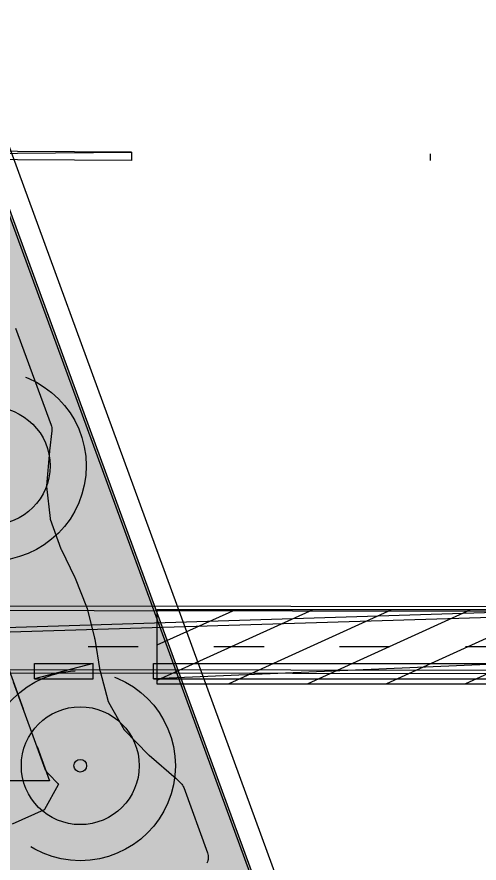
# Model space of a CAD drawing. Header units: metres. Extents: x 1 to 213, y 1 to 147.
# Drawn here: x 99.72 to 102.64, y 42.95 to 48.29 of the extents above; entities that cross this region are included whole.
import ezdxf

# ---------------------------------------------------------------- set-up
doc = ezdxf.new("R2010")
doc.units = ezdxf.units.M
doc.linetypes.add('DASHED', pattern=[1.524, 1.27, -0.254])
for name, color, linetype in [('00-BASE-ARQUITECTURA', 8, 'Continuous'), ('PJ-ARBUSTOS', 82, 'Continuous'), ('PJ-COPA-ADULTA', 8, 'DASHED'), ('PJ-GRAVILLA', 42, 'Continuous'), ('PJ-LIMITE-JARDIN', 7, 'Continuous'), ('PJ-MASAS', 92, 'Continuous'), ('PJ-MASAS-RELLENO', 92, 'Continuous'), ('PJ-RIEGO-SECTORES', 5, 'Continuous'), ('PJ-VISIBILIDAD', 1, 'DASHED')]:
    doc.layers.add(name, color=color, linetype=linetype)

# ---------------------------------------------------------------- blocks, each defined once
blk = doc.blocks.new('PJ_BA')
for radius in [0.372, 0.04]:
    blk.add_circle((0, 0), radius)
at = {"flags": 1}
for tag, p, height in [('CODIGO', (0.15, 0.15), 0.2), ('ESPECIE', (0.15, -0.1), 0.15), ('ZONA', (0.15, -0.3), 0.15)]:
    blk.add_attdef(tag, p, '', height=height, dxfattribs=at)

msp = doc.modelspace()

# ---------------------------------------------------------------- hatches: boundary and pattern name
at = {"layer": 'PJ-GRAVILLA'}
h = msp.add_hatch(dxfattribs=at)
h.set_pattern_fill('GRAVEL', scale=0.03)
h.paths.add_polyline_path([(77.6993, 54.0632), (78.7135, 54.0191), (78.7135, 53.4899), (79.0663, 53.2253), (90.7961, 53.2253), (91.1489, 53.4899), (91.1489, 54.0191), (92.1631, 54.0632), (94.1034, 54.0632), (95.6468, 53.6663), (97.0579, 52.6962), (98.1163, 51.3291), (101.2913, 42.642), (101.0708, 42.4656), (70.5996, 42.4656), (70.5555, 42.8184), (70.8201, 43.568), (73.8187, 51.3732), (74.6125, 52.4757), (75.4503, 53.1812), (76.3764, 53.7104), (77.6993, 54.0632)])
at = {"layer": 'PJ-MASAS-RELLENO'}
msp.add_hatch(color=7, dxfattribs=at).paths.add_polyline_path([(98.855, 47.3225), (98.8558, 47.3244), (98.8884, 47.4109), (98.8915, 47.4181), (98.8954, 47.425), (98.8999, 47.4315), (98.9051, 47.4376), (98.9108, 47.443), (98.917, 47.4479), (98.9237, 47.4522), (98.9308, 47.4558), (98.9609, 47.4691), (98.968, 47.4719), (98.9754, 47.474), (98.983, 47.4754), (98.9907, 47.476), (98.9984, 47.4759), (99.006, 47.475), (99.0135, 47.4734), (99.0209, 47.4712), (99.028, 47.4682), (99.0347, 47.4645), (99.0411, 47.4602), (99.1002, 47.4162), (99.1061, 47.4114), (99.1115, 47.406), (99.1164, 47.4001), (99.1207, 47.3938), (99.1244, 47.3871), (99.1274, 47.3801), (99.1883, 47.217), (99.1908, 47.2091), (99.2405, 47.018), (99.2411, 47.0159), (99.3015, 46.8265), (99.3022, 46.8246), (99.3032, 46.8227), (99.4023, 46.6487), (99.4035, 46.6468), (99.4049, 46.6451), (99.5493, 46.4869), (99.5516, 46.4845), (99.6902, 46.3561), (99.6955, 46.3507), (99.7003, 46.3448), (99.7045, 46.3385), (99.7081, 46.3318), (99.711, 46.3249), (99.9349, 45.7123), (99.9371, 45.7052), (99.9387, 45.698), (99.9395, 45.6906), (99.9397, 45.6832), (99.9392, 45.6758), (99.9248, 45.5489), (99.9247, 45.5477), (99.9064, 45.3286), (99.9063, 45.3267), (99.9064, 45.3248), (99.9285, 45.1224), (99.9289, 45.1201), (99.9296, 45.1179), (99.9957, 44.932), (99.9974, 44.928), (100.0838, 44.7497), (100.0858, 44.7451), (100.1591, 44.566), (100.1627, 44.5548), (100.2091, 44.3664), (100.2103, 44.3604), (100.2432, 44.1629), (100.244, 44.1591), (100.2957, 43.967), (100.2962, 43.9653), (100.2969, 43.9638), (100.3967, 43.789), (100.3976, 43.7876), (100.3987, 43.7864), (100.55, 43.6303), (100.5528, 43.6277), (100.7249, 43.4813), (100.7308, 43.4758), (100.7538, 43.4518), (100.7592, 43.4455), (100.764, 43.4387), (100.768, 43.4315), (100.7713, 43.4238), (100.922, 43.0115), (100.9244, 43.0036), (100.926, 42.9955), (100.9268, 42.9872), (100.9267, 42.9789), (100.9257, 42.9707), (100.9239, 42.9626), (100.9213, 42.9548), (100.9178, 42.9472), (100.8364, 42.7904), (100.8324, 42.7835), (100.8277, 42.7771), (100.8224, 42.7712), (100.8166, 42.7658), (100.8102, 42.761), (100.8034, 42.7569), (100.7963, 42.7535), (100.7888, 42.7508), (100.7811, 42.7488), (100.7732, 42.7476), (100.5454, 42.7252), (100.5379, 42.7248), (100.5304, 42.7251), (100.5229, 42.7261), (100.5156, 42.7279), (100.5085, 42.7303), (100.3262, 42.8015), (100.3245, 42.8021), (100.3229, 42.8025), (100.1246, 42.8426), (100.1228, 42.8429), (100.1209, 42.843), (99.9221, 42.8455), (99.9199, 42.8454), (99.7254, 42.8371), (99.7192, 42.837), (99.713, 42.8375), (99.5746, 42.8532), (99.5668, 42.8545), (99.5591, 42.8565), (99.5517, 42.8593), (99.5445, 42.8629), (99.5378, 42.8671), (99.5315, 42.8719), (99.5258, 42.8774), (99.5206, 42.8834), (99.516, 42.8899), (99.4863, 42.937), (99.4822, 42.9441), (99.479, 42.9517), (99.4765, 42.9595), (99.4748, 42.9676), (99.474, 42.9758), (99.474, 42.984), (99.4749, 42.9922), (99.4766, 43.0002), (99.4791, 43.0081), (99.4824, 43.0156), (99.5191, 43.0887), (99.5231, 43.0956), (99.5277, 43.1022), (99.533, 43.1083), (99.5603, 43.1366), (99.5666, 43.1424), (99.5734, 43.1476), (99.5807, 43.1519), (99.5885, 43.1555), (99.6891, 43.1953), (99.6905, 43.1959), (99.8928, 43.2854), (99.8944, 43.2862), (99.8954, 43.2878), (99.9822, 43.4429), (99.983, 43.4446), (99.9818, 43.4461), (99.9163, 43.5122), (99.9106, 43.5186), (99.9056, 43.5256), (99.9014, 43.5331), (99.898, 43.541), (99.6976, 44.0893), (99.6952, 44.0973), (99.6935, 44.1055), (99.6928, 44.1139), (99.6907, 44.1728), (99.6902, 44.1777), (99.6668, 44.3227), (99.6664, 44.3246), (99.6645, 44.3245), (99.4749, 44.312), (99.4731, 44.3118), (99.2798, 44.2902), (99.2709, 44.2897), (99.262, 44.2902), (99.0823, 44.3102), (99.0751, 44.3114), (99.0679, 44.3132), (99.061, 44.3157), (99.0543, 44.3188), (98.9019, 44.398), (98.8948, 44.4022), (98.8882, 44.407), (98.8821, 44.4125), (98.8766, 44.4186), (98.7688, 44.5516), (98.764, 44.5582), (98.7599, 44.5653), (98.7566, 44.5727), (98.693, 44.7343), (98.691, 44.74), (98.6423, 44.8972), (98.6418, 44.8989), (98.6411, 44.9004), (98.5693, 45.0409), (98.5667, 45.0453), (98.4637, 45.1957), (98.4579, 45.2057), (98.3662, 45.3927), (98.3627, 45.401), (98.3601, 45.4096), (98.3586, 45.4185), (98.3343, 45.624), (98.3338, 45.6313), (98.334, 45.6386), (98.3348, 45.6459), (98.3363, 45.6531), (98.3384, 45.6601), (98.3474, 45.6854), (98.3504, 45.6928), (98.3551, 45.7026), (98.3568, 45.7061), (98.3689, 45.7286), (98.3708, 45.732), (98.4063, 45.7912), (98.4084, 45.7945), (98.4225, 45.8157), (98.4248, 45.8189), (98.4659, 45.8743), (98.4683, 45.8774), (98.4845, 45.8971), (98.487, 45.9001), (98.5333, 45.9512), (98.5361, 45.9541), (98.5541, 45.9721), (98.5569, 45.9748), (98.608, 46.0211), (98.611, 46.0237), (98.6307, 46.0399), (98.6338, 46.0423), (98.6493, 46.0538), (98.6567, 46.0587), (98.6647, 46.0627), (98.7852, 46.1159), (98.7928, 46.1188), (98.8007, 46.1209), (98.9599, 46.155), (98.9617, 46.1555), (98.9618, 46.1573), (98.9619, 46.296), (98.9617, 46.298), (98.961, 46.3), (98.8804, 46.4807), (98.8786, 46.4849), (98.8108, 46.6639), (98.8083, 46.6716), (98.8066, 46.6795), (98.7763, 46.8664), (98.7754, 46.8743), (98.7753, 46.8823), (98.7832, 47.0882), (98.7839, 47.0961), (98.8065, 47.2579), (98.8079, 47.2654), (98.81, 47.2727), (98.8128, 47.2797), (98.8162, 47.2865), (98.8203, 47.2929), (98.8249, 47.2989), (98.8301, 47.3044), (98.8358, 47.3094), (98.8419, 47.3138), (98.8533, 47.3213), (98.855, 47.3225)])

# ---------------------------------------------------------------- linework, layer by layer
at = {"layer": '00-BASE-ARQUITECTURA'}
for points in [[(98.4214, 50.8846), (101.6599, 42.0264)], [(98.3156, 50.7365), (101.5012, 42.0264)], [(96.8445, 47.4556), (96.8445, 47.4027), (100.4428, 47.4345), (96.8445, 47.4556)], [(96.8445, 47.4027), (100.4428, 47.4345), (100.4428, 47.3816), (96.8445, 47.4027)], [(102.3267, 47.4239), (102.3267, 47.3816)], [(103.9459, 44.5664), (91.447, 44.1748), (91.447, 44.577), (103.9459, 44.5664)], [(103.9459, 44.1642), (103.9459, 44.5664), (91.447, 44.1748), (103.9459, 44.1642)], [(103.9565, 44.5346), (91.4576, 44.1536), (91.4576, 44.5558), (103.9565, 44.5346)], [(103.9565, 44.1431), (103.9565, 44.5346), (91.4576, 44.1536), (103.9565, 44.1431)], [(101.5858, 44.5452), (100.6016, 44.1007)], [(101.099, 44.5452), (100.6016, 44.323)], [(102.0833, 44.5452), (101.0567, 44.0796)], [(102.5807, 44.5452), (101.5541, 44.0796)], [(103.0781, 44.5452), (102.0515, 44.0796)], [(103.5755, 44.5452), (102.5489, 44.0796)], [(100.4852, 44.3124), (100.1677, 44.3124)], [(101.2789, 44.3124), (100.9614, 44.3124)], [(102.0727, 44.3124), (101.7552, 44.3124)], [(102.8664, 44.3124), (102.5489, 44.3124)], [(100.1994, 44.1113), (100.1994, 44.2066), (99.829, 44.1113), (100.1994, 44.1113)], [(100.1994, 44.2066), (99.829, 44.1113), (99.829, 44.2066), (100.1994, 44.2066)], [(102.8347, 44.1113), (102.8347, 44.2066), (100.5804, 44.1113), (102.8347, 44.1113)], [(102.8347, 44.2066), (100.5804, 44.1113), (100.5804, 44.2066), (102.8347, 44.2066)]]:
    msp.add_lwpolyline(points, dxfattribs=at)
msp.add_lwpolyline([(108.465, 44.5452), (100.6016, 44.5452), (100.6016, 44.0796), (108.465, 44.0796)], close=True, dxfattribs=at)
at = {"layer": 'PJ-COPA-ADULTA'}
for centre in [(99.5566, 45.4547), (100.119, 43.5619)]:
    msp.add_circle(centre, 0.6, dxfattribs=at)
at = {"layer": 'PJ-LIMITE-JARDIN'}
msp.add_lwpolyline([(77.6993, 54.0632), (78.7135, 54.0191), (78.7135, 53.4899), (79.0663, 53.2253), (90.7961, 53.2253), (91.1489, 53.4899), (91.1489, 54.0191), (92.1631, 54.0632), (94.1034, 54.0632), (95.6468, 53.6663), (97.0579, 52.6962), (98.1163, 51.3291), (101.2913, 42.642), (101.0708, 42.4656), (70.5996, 42.4656), (70.5555, 42.8184), (70.8201, 43.568), (73.8187, 51.3732), (74.6125, 52.4757), (75.4503, 53.1812), (76.3764, 53.7104), (77.6993, 54.0632)], close=True, dxfattribs=at)
at = {"layer": 'PJ-MASAS'}
for points in [[(99.711, 46.3249), (99.9349, 45.7123), (99.9371, 45.7052), (99.9387, 45.698), (99.9395, 45.6906), (99.9397, 45.6832), (99.9392, 45.6758), (99.9248, 45.5489), (99.9247, 45.5477), (99.9064, 45.3286), (99.9063, 45.3267), (99.9064, 45.3248), (99.9285, 45.1224), (99.9289, 45.1201), (99.9296, 45.1179), (99.9957, 44.932), (99.9974, 44.928), (100.0838, 44.7497), (100.0858, 44.7451), (100.1591, 44.566), (100.1627, 44.5548), (100.2091, 44.3664), (100.2103, 44.3604), (100.2432, 44.1629), (100.244, 44.1591), (100.2957, 43.967), (100.2962, 43.9653), (100.2969, 43.9638), (100.3967, 43.789), (100.3976, 43.7876), (100.3987, 43.7864), (100.55, 43.6303), (100.5528, 43.6277), (100.7249, 43.4813), (100.7308, 43.4758), (100.7538, 43.4518), (100.7592, 43.4455), (100.764, 43.4387), (100.768, 43.4315), (100.7713, 43.4238), (100.922, 43.0115), (100.9244, 43.0036), (100.926, 42.9955), (100.9268, 42.9872), (100.9267, 42.9789), (100.9257, 42.9707), (100.9239, 42.9626), (100.9213, 42.9548), (100.9178, 42.9472)], [(99.6905, 43.1959), (99.8928, 43.2854), (99.8944, 43.2862), (99.8954, 43.2878), (99.9822, 43.4429), (99.983, 43.4446), (99.9818, 43.4461), (99.9163, 43.5122), (99.9106, 43.5186), (99.9056, 43.5256), (99.9014, 43.5331), (99.898, 43.541), (99.6976, 44.0893)]]:
    msp.add_lwpolyline(points, dxfattribs=at)
at = {"layer": 'PJ-RIEGO-SECTORES'}
msp.add_lwpolyline([(78.7135, 53.4899), (79.0663, 53.2253), (90.7961, 53.2253), (91.1489, 53.4899), (91.1489, 54.0191), (92.1631, 54.0632), (94.1034, 54.0632), (95.6468, 53.6663), (97.0579, 52.6962), (98.1163, 51.3291), (101.2913, 42.642), (101.0708, 42.4656), (70.5996, 42.4656), (70.5555, 42.8184), (70.8201, 43.568), (73.8187, 51.3732), (74.6125, 52.4757), (75.4503, 53.1812), (76.3764, 53.7104), (77.6993, 54.0632), (78.7135, 54.0191), (78.7135, 53.4899)], close=True, dxfattribs=at)
at = {"layer": 'PJ-VISIBILIDAD'}
msp.add_lwpolyline([(79.0663, 52.2253), (90.7961, 52.2253), (90.8879, 52.2295), (90.979, 52.2422), (91.0684, 52.2631), (91.1556, 52.2922), (91.2398, 52.3291), (91.3202, 52.3736), (91.3961, 52.4253), (91.7489, 52.6899), (91.828, 52.7559), (91.8999, 52.8296), (91.9638, 52.9103), (92.0191, 52.9972), (92.0491, 53.0573), (92.1849, 53.0632), (93.9769, 53.0632), (95.2262, 52.7419), (96.3628, 51.9605), (97.2304, 50.8399), (99.9256, 43.4656), (71.852, 43.4656)], dxfattribs=at)

# ---------------------------------------------------------------- block references
at = {"layer": 'PJ-ARBUSTOS'}
for p in [(99.5566, 45.4547), (100.119, 43.5619)]:
    msp.add_blockref('PJ_BA', p, dxfattribs=at)

doc.saveas('drawing.dxf')
